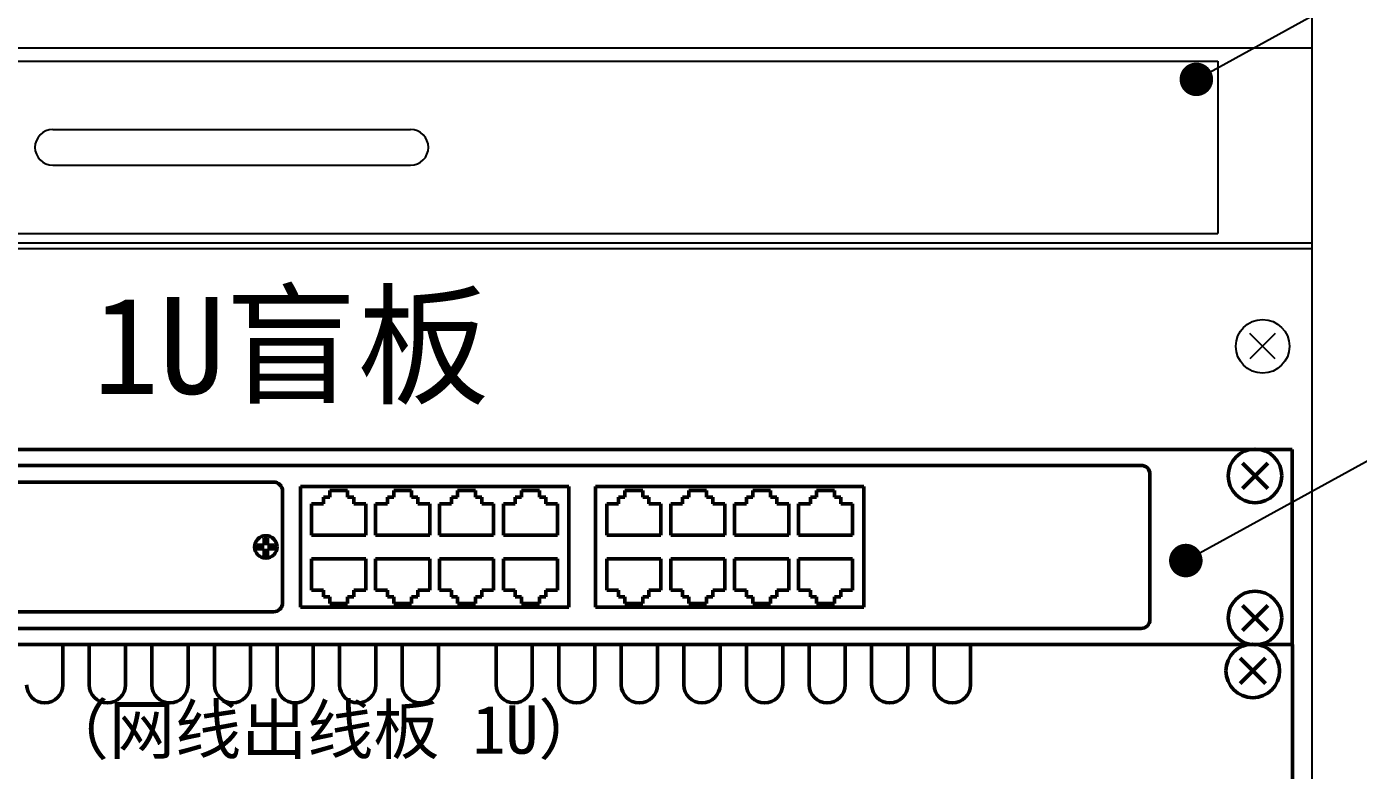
# Model space of a CAD drawing. Extents: x -75138 to 15640, y -12340 to 70479.
# Drawn here: x 3962.7 to 4260.6, y -11131.7 to -10965.3 of the extents above; entities that cross this region are included whole.
import ezdxf

# ---------------------------------------------------------------- set-up
doc = ezdxf.new("R2010")
doc.units = 0
doc.layers.get('0').update_dxf_attribs({"linetype": 'CONTINUOUS'})
doc.layers.add('尺寸线', color=3, linetype='CONTINUOUS')
doc.layers.add('轮廓', color=7, linetype='CONTINUOUS', lineweight=50)
doc.styles.get("Standard").update_dxf_attribs({"font": 'SIMFANG.TTF'})
doc.styles.add('仿宋', font='SIMFANG.TTF')
doc.dimstyles.new('ISO-25', dxfattribs={"dimtxt": 2.5, "dimasz": 2.5, "dimexe": 1.25, "dimexo": 0.625, "dimtad": 1, "dimdsep": 46, "dimtxsty": 'Standard', "dimcen": 2.5, "dimadec": 0, "dimazin": 0, "dimtfac": 1, "dimtmove": 0, "dimatfit": 3, "dimfxl": 0, "dimarcsym": 0})

# ---------------------------------------------------------------- blocks, each defined once
blk = doc.blocks.new('集线器正面')
at = {"ltscale": 0.2}
for p, q in [((-241.3, -0.4), (241.3, -0.4)), ((-207.5, -3.95), (207.5, -3.95)), ((-74.5, -7.7), (13.5, -7.7)), ((-74.5, -36.7), (13.5, -36.7)), ((-207.5, -40.45), (207.5, -40.45)), ((-241.3, -44), (241.3, -44))]:
    blk.add_line(p, q, dxfattribs=at)
for p, q in [((241.3, -0.4), (241.3, -44)), ((209.5, -5.95), (209.5, -38.45)), ((230.17, -9.13), (235.83, -3.47)), ((235.83, -9.13), (230.17, -3.47)), ((19.5, -8.7), (19.5, -35.7)), ((19.5, -8.7), (79.5, -8.7)), ((79.5, -8.7), (79.5, -35.7)), ((85.5, -8.7), (85.5, -35.7)), ((85.5, -8.7), (145.5, -8.7)), ((145.5, -8.7), (145.5, -35.7)), ((15.5, -9.7), (15.5, -34.7)), ((24.65, -12.55), (24.65, -11.05)), ((24.65, -11.05), (26.05, -11.05)), ((26.05, -11.05), (26.05, -9.55)), ((26.05, -9.55), (30.05, -9.55)), ((30.05, -11.05), (30.05, -9.55)), ((30.05, -11.05), (31.45, -11.05)), ((31.45, -12.55), (31.45, -11.05)), ((38.95, -12.55), (38.95, -11.05)), ((38.95, -11.05), (40.35, -11.05)), ((40.35, -11.05), (40.35, -9.55)), ((40.35, -9.55), (44.35, -9.55)), ((44.35, -11.05), (44.35, -9.55)), ((44.35, -11.05), (45.75, -11.05)), ((45.75, -12.55), (45.75, -11.05)), ((53.25, -12.55), (53.25, -11.05)), ((53.25, -11.05), (54.65, -11.05)), ((54.65, -11.05), (54.65, -9.55)), ((54.65, -9.55), (58.65, -9.55)), ((58.65, -11.05), (58.65, -9.55)), ((58.65, -11.05), (60.05, -11.05)), ((60.05, -12.55), (60.05, -11.05)), ((67.55, -12.55), (67.55, -11.05)), ((67.55, -11.05), (68.95, -11.05)), ((68.95, -11.05), (68.95, -9.55)), ((68.95, -9.55), (72.95, -9.55)), ((72.95, -11.05), (72.95, -9.55)), ((72.95, -11.05), (74.35, -11.05)), ((74.35, -12.55), (74.35, -11.05)), ((90.65, -12.55), (90.65, -11.05)), ((90.65, -11.05), (92.05, -11.05)), ((92.05, -11.05), (92.05, -9.55)), ((92.05, -9.55), (96.05, -9.55)), ((96.05, -11.05), (96.05, -9.55)), ((96.05, -11.05), (97.45, -11.05)), ((97.45, -12.55), (97.45, -11.05)), ((104.95, -12.55), (104.95, -11.05)), ((104.95, -11.05), (106.35, -11.05)), ((106.35, -11.05), (106.35, -9.55)), ((106.35, -9.55), (110.35, -9.55)), ((110.35, -11.05), (110.35, -9.55)), ((110.35, -11.05), (111.75, -11.05)), ((111.75, -12.55), (111.75, -11.05)), ((119.25, -12.55), (119.25, -11.05)), ((119.25, -11.05), (120.65, -11.05)), ((120.65, -11.05), (120.65, -9.55)), ((120.65, -9.55), (124.65, -9.55)), ((124.65, -11.05), (124.65, -9.55)), ((124.65, -11.05), (126.05, -11.05)), ((126.05, -12.55), (126.05, -11.05)), ((133.55, -12.55), (133.55, -11.05)), ((133.55, -11.05), (134.95, -11.05)), ((134.95, -11.05), (134.95, -9.55)), ((134.95, -9.55), (138.95, -9.55)), ((138.95, -11.05), (138.95, -9.55)), ((138.95, -11.05), (140.35, -11.05)), ((140.35, -12.55), (140.35, -11.05)), ((22, -12.55), (22, -19.55)), ((22, -12.55), (24.65, -12.55)), ((31.45, -12.55), (34.1, -12.55)), ((34.1, -12.55), (34.1, -19.55)), ((36.3, -12.55), (36.3, -19.55)), ((36.3, -12.55), (38.95, -12.55)), ((45.75, -12.55), (48.4, -12.55)), ((48.4, -12.55), (48.4, -19.55)), ((50.6, -12.55), (50.6, -19.55)), ((50.6, -12.55), (53.25, -12.55)), ((60.05, -12.55), (62.7, -12.55)), ((62.7, -12.55), (62.7, -19.55)), ((64.9, -12.55), (64.9, -19.55)), ((64.9, -12.55), (67.55, -12.55)), ((74.35, -12.55), (77, -12.55)), ((77, -12.55), (77, -19.55)), ((88, -12.55), (88, -19.55)), ((88, -12.55), (90.65, -12.55)), ((97.45, -12.55), (100.1, -12.55)), ((100.1, -12.55), (100.1, -19.55)), ((102.3, -12.55), (102.3, -19.55)), ((102.3, -12.55), (104.95, -12.55)), ((111.75, -12.55), (114.4, -12.55)), ((114.4, -12.55), (114.4, -19.55)), ((116.6, -12.55), (116.6, -19.55)), ((116.6, -12.55), (119.25, -12.55)), ((126.05, -12.55), (128.7, -12.55)), ((128.7, -12.55), (128.7, -19.55)), ((130.9, -12.55), (130.9, -19.55)), ((130.9, -12.55), (133.55, -12.55)), ((140.35, -12.55), (143, -12.55)), ((143, -12.55), (143, -19.55)), ((11.35, -20.24), (11.35, -21.8)), ((12.15, -20.24), (12.15, -21.8)), ((22, -19.55), (34.1, -19.55)), ((36.3, -19.55), (48.4, -19.55)), ((50.6, -19.55), (62.7, -19.55)), ((64.9, -19.55), (77, -19.55)), ((88, -19.55), (100.1, -19.55)), ((102.3, -19.55), (114.4, -19.55)), ((116.6, -19.55), (128.7, -19.55)), ((130.9, -19.55), (143, -19.55)), ((9.79, -21.8), (11.35, -21.8)), ((9.79, -22.6), (11.35, -22.6)), ((11.35, -22.6), (11.35, -24.16)), ((12.15, -21.8), (13.71, -21.8)), ((12.15, -22.6), (12.15, -24.16)), ((12.15, -22.6), (13.71, -22.6)), ((22, -24.85), (34.1, -24.85)), ((22, -31.85), (22, -24.85)), ((34.1, -31.85), (34.1, -24.85)), ((36.3, -31.85), (36.3, -24.85)), ((36.3, -24.85), (48.4, -24.85)), ((48.4, -31.85), (48.4, -24.85)), ((50.6, -31.85), (50.6, -24.85)), ((50.6, -24.85), (62.7, -24.85)), ((62.7, -31.85), (62.7, -24.85)), ((64.9, -31.85), (64.9, -24.85)), ((64.9, -24.85), (77, -24.85)), ((77, -31.85), (77, -24.85)), ((88, -24.85), (100.1, -24.85)), ((88, -31.85), (88, -24.85)), ((100.1, -31.85), (100.1, -24.85)), ((102.3, -31.85), (102.3, -24.85)), ((102.3, -24.85), (114.4, -24.85)), ((114.4, -31.85), (114.4, -24.85)), ((116.6, -31.85), (116.6, -24.85)), ((116.6, -24.85), (128.7, -24.85)), ((128.7, -31.85), (128.7, -24.85)), ((130.9, -31.85), (130.9, -24.85)), ((130.9, -24.85), (143, -24.85)), ((143, -31.85), (143, -24.85)), ((22, -31.85), (24.65, -31.85)), ((24.65, -31.85), (24.65, -33.35)), ((31.45, -31.85), (31.45, -33.35)), ((31.45, -31.85), (34.1, -31.85)), ((36.3, -31.85), (38.95, -31.85)), ((38.95, -31.85), (38.95, -33.35)), ((45.75, -31.85), (45.75, -33.35)), ((45.75, -31.85), (48.4, -31.85)), ((50.6, -31.85), (53.25, -31.85)), ((53.25, -31.85), (53.25, -33.35)), ((60.05, -31.85), (60.05, -33.35)), ((60.05, -31.85), (62.7, -31.85)), ((64.9, -31.85), (67.55, -31.85)), ((67.55, -31.85), (67.55, -33.35)), ((74.35, -31.85), (74.35, -33.35)), ((74.35, -31.85), (77, -31.85)), ((88, -31.85), (90.65, -31.85)), ((90.65, -31.85), (90.65, -33.35)), ((97.45, -31.85), (97.45, -33.35)), ((97.45, -31.85), (100.1, -31.85)), ((102.3, -31.85), (104.95, -31.85)), ((104.95, -31.85), (104.95, -33.35)), ((111.75, -31.85), (111.75, -33.35)), ((111.75, -31.85), (114.4, -31.85)), ((116.6, -31.85), (119.25, -31.85)), ((119.25, -31.85), (119.25, -33.35)), ((126.05, -31.85), (126.05, -33.35)), ((126.05, -31.85), (128.7, -31.85)), ((130.9, -31.85), (133.55, -31.85)), ((133.55, -31.85), (133.55, -33.35)), ((140.35, -31.85), (140.35, -33.35)), ((140.35, -31.85), (143, -31.85)), ((19.5, -35.7), (79.5, -35.7)), ((24.65, -33.35), (26.05, -33.35)), ((26.05, -33.35), (26.05, -34.85)), ((26.05, -34.85), (30.05, -34.85)), ((30.05, -33.35), (30.05, -34.85)), ((30.05, -33.35), (31.45, -33.35)), ((38.95, -33.35), (40.35, -33.35)), ((40.35, -33.35), (40.35, -34.85)), ((40.35, -34.85), (44.35, -34.85)), ((44.35, -33.35), (44.35, -34.85)), ((44.35, -33.35), (45.75, -33.35)), ((53.25, -33.35), (54.65, -33.35)), ((54.65, -33.35), (54.65, -34.85)), ((54.65, -34.85), (58.65, -34.85)), ((58.65, -33.35), (58.65, -34.85)), ((58.65, -33.35), (60.05, -33.35)), ((67.55, -33.35), (68.95, -33.35)), ((68.95, -33.35), (68.95, -34.85)), ((68.95, -34.85), (72.95, -34.85)), ((72.95, -33.35), (72.95, -34.85)), ((72.95, -33.35), (74.35, -33.35)), ((85.5, -35.7), (145.5, -35.7)), ((90.65, -33.35), (92.05, -33.35)), ((92.05, -33.35), (92.05, -34.85)), ((92.05, -34.85), (96.05, -34.85)), ((96.05, -33.35), (96.05, -34.85)), ((96.05, -33.35), (97.45, -33.35)), ((104.95, -33.35), (106.35, -33.35)), ((106.35, -33.35), (106.35, -34.85)), ((106.35, -34.85), (110.35, -34.85)), ((110.35, -33.35), (110.35, -34.85)), ((110.35, -33.35), (111.75, -33.35)), ((119.25, -33.35), (120.65, -33.35)), ((120.65, -33.35), (120.65, -34.85)), ((120.65, -34.85), (124.65, -34.85)), ((124.65, -33.35), (124.65, -34.85)), ((124.65, -33.35), (126.05, -33.35)), ((133.55, -33.35), (134.95, -33.35)), ((134.95, -33.35), (134.95, -34.85)), ((134.95, -34.85), (138.95, -34.85)), ((138.95, -33.35), (138.95, -34.85)), ((138.95, -33.35), (140.35, -33.35)), ((235.83, -40.93), (230.17, -35.27)), ((230.17, -40.93), (235.83, -35.27))]:
    blk.add_line(p, q)
for centre, radius in [((233, -6.3), 6), ((11.75, -22.2), 2.5), ((233, -38.1), 6)]:
    blk.add_circle(centre, radius)
for centre, start, end in [((207.5, -5.95), 0, 90), ((13.5, -9.7), 0, 90), ((11.75, -22.2), 78.463, 101.537), ((11.75, -22.2), 168.463, 191.537), ((11.75, -22.2), 348.463, 11.537), ((11.75, -22.2), 258.463, 281.537)]:
    blk.add_arc(centre, 2, start, end)
for centre in [(13.5, -34.7), (207.5, -38.45)]:
    blk.add_arc(centre, 2, 270, 0, dxfattribs=at)
blk = doc.blocks.new('螺母')
for p, q in [((21608.19, -673.9), (21613.84, -668.25)), ((21613.84, -673.9), (21608.19, -668.25))]:
    blk.add_line(p, q)
blk.add_circle((21611.01, -671.08), 6)

msp = doc.modelspace()

# ---------------------------------------------------------------- linework, layer by layer
for p, q in [((4250.19, -9591.9), (4250.19, -11769.95)), ((4250.19, -10970.14), (3763.19, -10970.14)), ((3784.19, -10972.99), (4229.19, -10972.99)), ((4229.19, -10972.99), (4229.19, -11011.59)), ((3968.6, -10988.29), (4048.6, -10988.29)), ((3968.6, -10996.29), (4048.6, -10996.29)), ((3784.19, -11011.59), (4229.19, -11011.59)), ((4250.19, -11013.74), (3763.19, -11013.74)), ((4250.19, -11014.98), (3763.19, -11014.98)), ((4242.02, -11033.97), (4236.36, -11039.63)), ((4242.02, -11039.63), (4236.36, -11033.97))]:
    msp.add_line(p, q)
msp.add_circle((4239.19, -11036.8), 6)
for centre, start, end in [((3968.6, -10992.29), 90, 270), ((4048.6, -10992.29), 270, 90)]:
    msp.add_arc(centre, 4, start, end)
at = {"layer": '轮廓', "ltscale": 0.2}
for p, q in [((3970.84, -11103.48), (3976.74, -11103.48)), ((3984.84, -11103.48), (3990.74, -11103.48)), ((3998.84, -11103.48), (4004.74, -11103.48)), ((4012.84, -11103.48), (4018.74, -11103.48)), ((4026.84, -11103.48), (4032.74, -11103.48)), ((4040.84, -11103.48), (4046.74, -11103.48)), ((4054.84, -11103.48), (4067.74, -11103.48)), ((4075.84, -11103.48), (4081.74, -11103.48)), ((4089.84, -11103.48), (4095.74, -11103.48)), ((4103.84, -11103.48), (4109.74, -11103.48)), ((4117.84, -11103.48), (4123.74, -11103.48)), ((4131.84, -11103.48), (4137.74, -11103.48)), ((4145.84, -11103.48), (4151.74, -11103.48)), ((4159.84, -11103.48), (4165.74, -11103.48)), ((4173.84, -11103.48), (4245.89, -11103.48))]:
    msp.add_line(p, q, dxfattribs=at)
at = {"layer": '轮廓'}
for p, q in [((3970.84, -11103.48), (3970.84, -11112.53)), ((3976.74, -11103.48), (3976.74, -11112.53)), ((3984.84, -11103.48), (3984.84, -11112.53)), ((3990.74, -11103.48), (3990.74, -11112.53)), ((3998.84, -11103.48), (3998.84, -11112.53)), ((4004.74, -11103.48), (4004.74, -11112.53)), ((4012.84, -11103.48), (4012.84, -11112.53)), ((4018.74, -11103.48), (4018.74, -11112.53)), ((4026.84, -11103.48), (4026.84, -11112.53)), ((4032.74, -11103.48), (4032.74, -11112.53)), ((4040.84, -11103.48), (4040.84, -11112.53)), ((4046.74, -11103.48), (4046.74, -11112.53)), ((4054.84, -11103.48), (4054.84, -11112.53)), ((4067.74, -11103.48), (4067.74, -11112.53)), ((4075.84, -11103.48), (4075.84, -11112.53)), ((4081.74, -11103.48), (4081.74, -11112.53)), ((4089.84, -11103.48), (4089.84, -11112.53)), ((4095.74, -11103.48), (4095.74, -11112.53)), ((4103.84, -11103.48), (4103.84, -11112.53)), ((4109.74, -11103.48), (4109.74, -11112.53)), ((4117.84, -11103.48), (4117.84, -11112.53)), ((4123.74, -11103.48), (4123.74, -11112.53)), ((4131.84, -11103.48), (4131.84, -11112.53)), ((4137.74, -11103.48), (4137.74, -11112.53)), ((4145.84, -11103.48), (4145.84, -11112.53)), ((4151.74, -11103.48), (4151.74, -11112.53)), ((4159.84, -11103.48), (4159.84, -11112.53)), ((4165.74, -11103.48), (4165.74, -11112.53)), ((4173.84, -11103.48), (4173.84, -11112.53)), ((4245.89, -11103.48), (4245.89, -11147.08))]:
    msp.add_line(p, q, dxfattribs=at)
for centre in [(3966.79, -11112.53), (3980.79, -11112.53), (3994.79, -11112.53), (4008.79, -11112.53), (4022.79, -11112.53), (4036.79, -11112.53), (4050.79, -11112.53), (4071.79, -11112.53), (4085.79, -11112.53), (4099.79, -11112.53), (4113.79, -11112.53), (4127.79, -11112.53), (4141.79, -11112.53), (4155.79, -11112.53), (4169.79, -11112.53)]:
    msp.add_arc(centre, 4.05, 180, 0, dxfattribs=at)

# ---------------------------------------------------------------- block references
msp.add_blockref('集线器正面', (4004.49, -11059.48), dxfattribs=at)
at = {"layer": '轮廓', "xscale": -1}
msp.add_blockref('螺母', (25848, -10438.33, -2550.16), dxfattribs=at)

# ---------------------------------------------------------------- texts
at = {"layer": '尺寸线', "style": '仿宋'}
msp.add_text('1U盲板', height=21.675, dxfattribs=at).set_placement((3977.62, -11047.44))
at = {"layer": '尺寸线', "insert": (3966.37, -11117.1), "char_height": 10.838, "attachment_point": 1, "style": '仿宋'}
msp.add_mtext('（网线出线板 1U）', dxfattribs=at)

# ---------------------------------------------------------------- leaders
at = {"layer": '尺寸线'}
for points in [[(4224.37, -10977.08), (4434.21, -10861.55), (4567.48, -10861.55)], [(4222.01, -11084.73), (4431.85, -10969.2), (4498.49, -10969.2)], [(4222.88, -11172.32), (4432.72, -11056.79), (4499.35, -11056.79)]]:
    msp.add_leader(points, dimstyle='ISO-25', override={"dimscale": 12, "dimtad": 0, "dimldrblk": 'DotSmall'}, dxfattribs=at)

doc.saveas('drawing.dxf')
